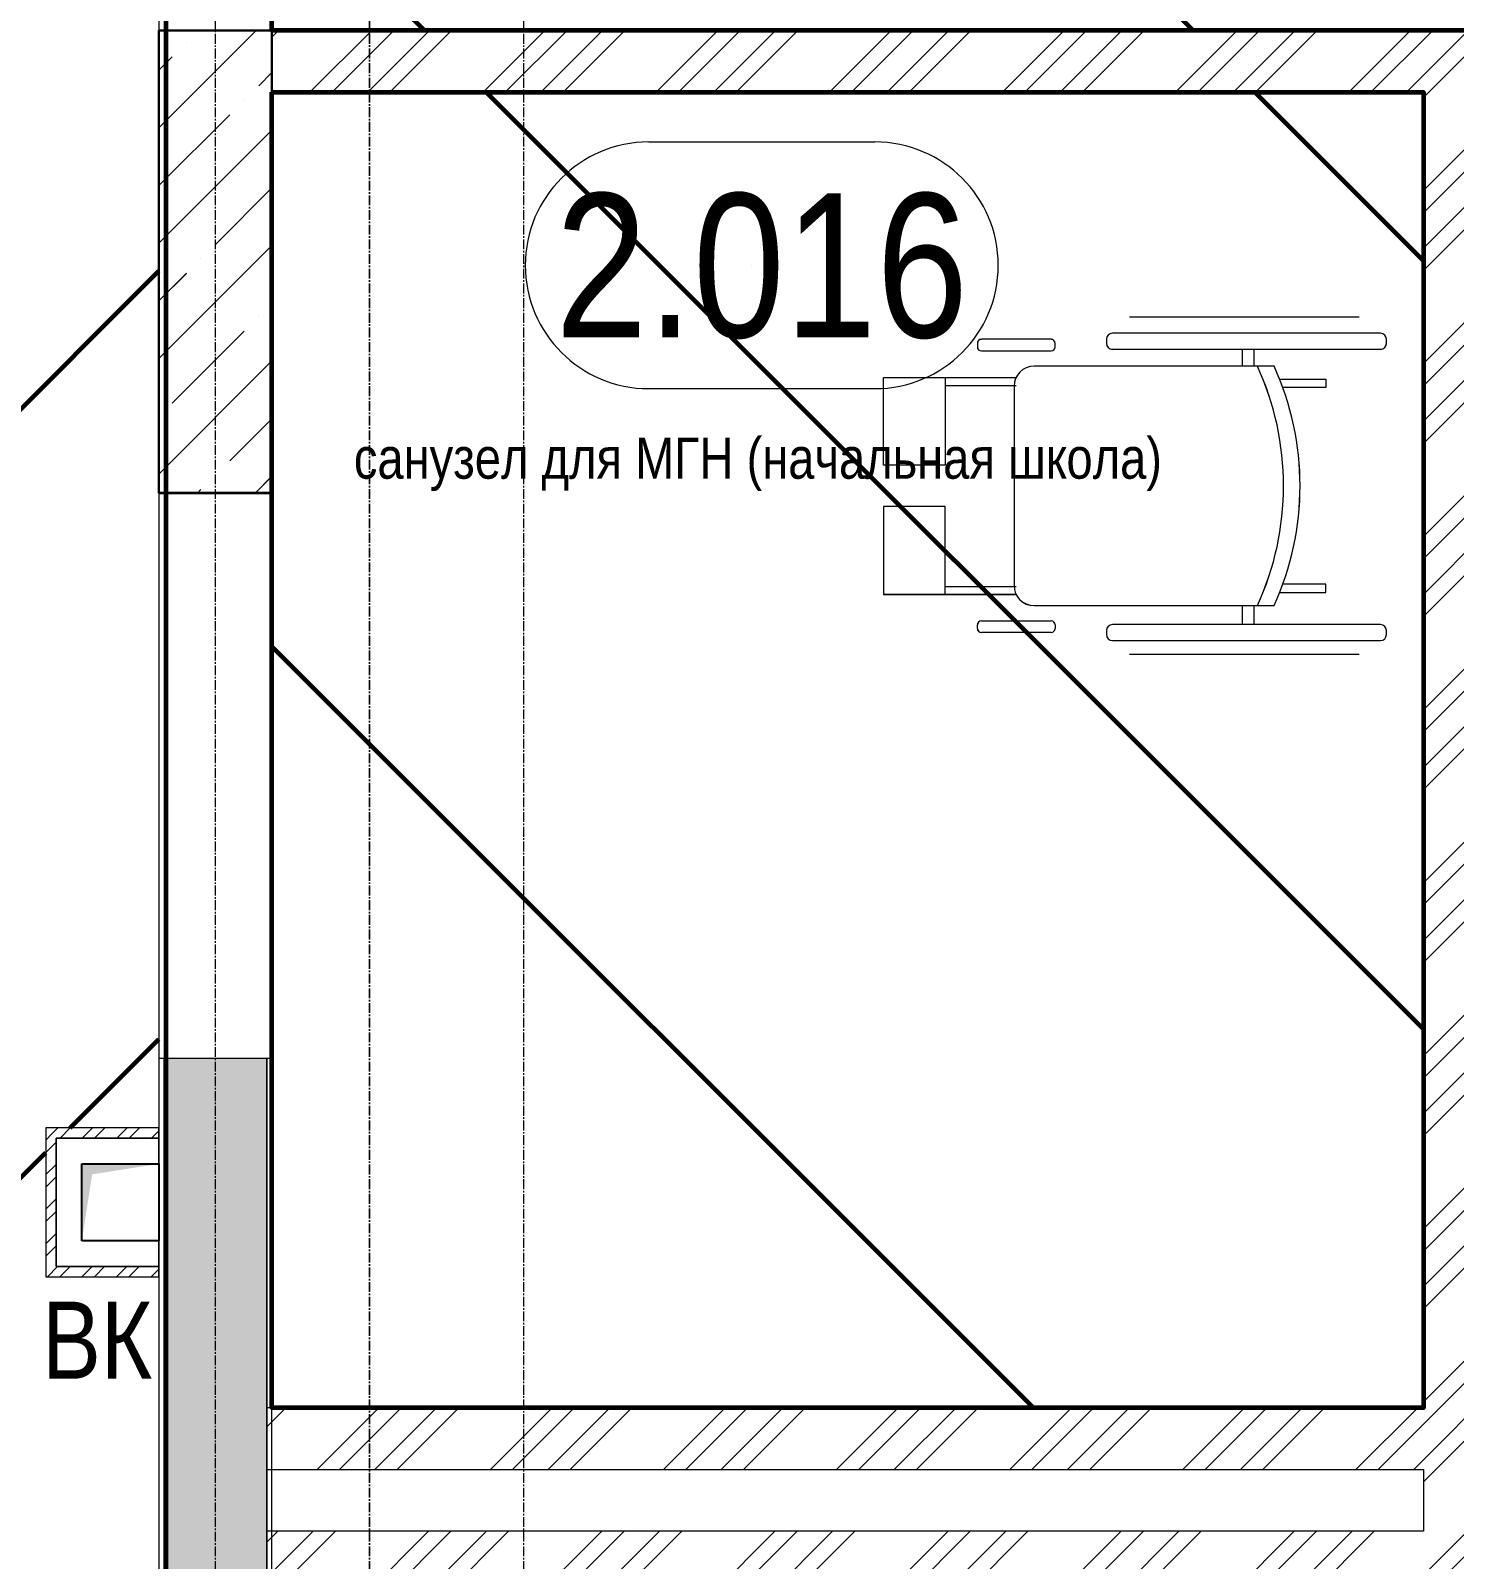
# Model space of a CAD drawing. Header units: millimetres. Extents: x 470010 to 1231400, y -134005 to 421770.
# Drawn here: x 684814 to 687584, y -38136 to -35161 of the extents above; entities that cross this region are included whole.
import ezdxf
from ezdxf.enums import TextEntityAlignment as Align

# ---------------------------------------------------------------- set-up
doc = ezdxf.new("R2010")
doc.units = ezdxf.units.MM
doc.linetypes.add('CENTER2', pattern=[28.575, 19.05, -3.175, 3.175, -3.175])
doc.linetypes.add('HIDDEN2', pattern=[4.7625, 3.175, -1.5875])
doc.layers.get('Defpoints').update_dxf_attribs({"color": 140})
for name, color, linetype, lineweight in [('0) шп потолок', 3, 'Continuous', 60), ('АР_Area', 5, 'Continuous', 5), ('АР_Колонны', 70, 'Continuous', 30), ('АР_Стены ГКЛ', 1, 'Continuous', 15), ('АР_Стены ЖБ', 7, 'Continuous', 35), ('АР_Стены кирпич', 32, 'Continuous', 20), ('АР_Стены ПЕНОблок', 52, 'Continuous', 20), ('АР_Тонкая', 254, 'Continuous', 5), ('АР_Штриховка', 8, 'Continuous', 0), ('ВК_Шахты', 5, 'Continuous', 9), ('Сантехника', 4, 'Continuous', 18)]:
    doc.layers.add(name, color=color, linetype=linetype, lineweight=lineweight)
doc.layers.add('РД_Оси_100', color=7, linetype='Continuous', lineweight=0, true_color=0x525252)
doc.layers.add('РД_Проем', color=230, linetype='Continuous', lineweight=0, plot=False)
doc.layers.add('РД_проем_инж перемыч_подсчет', color=50, linetype='Continuous', plot=False)
doc.styles.add('style1', font='ARIALN.TTF')
pattern_1 = [(45, (602274.53, -216024.5), (-168.3798, 168.3798), []), (45, (602386.78, -216024.5), (-168.3798, 168.3798), [])]
pattern_2 = [(45, (-63444.08, -115658.25), (-168.3798, 168.3798), []), (45, (-63331.83, -115658.25), (-168.3798, 168.3798), [])]

# ---------------------------------------------------------------- blocks, each defined once
blk = doc.blocks.new('СОШ_2200_АР_ОСИ_М100_28.05.24')
at = {"layer": 'РД_Оси_100', "color": 251, "linetype": 'CENTER2', "true_color": 0x636466}
for points in [[(12000.12, -6155), (12300, -5755), (12300, 139538.679), (12000, 139938.679)], [(12600, -6155), (12600, 139938.679)], [(13200, -6155), (12900, -5755), (12900, 139538.679), (13220.167, 139939.357)]]:
    blk.add_lwpolyline(points, dxfattribs=at)
blk = doc.blocks.new('MOK-МаркаПом_овал_ареал')
for p, q in [((-2.75, 3), (2.75, 3)), ((-2.75, -3), (2.75, -3))]:
    blk.add_line(p, q)
for centre, radius, start, end in [((-2.75, 0), 3, 90, 270), ((2.75, 0), 3, 270, 90), ((-3.75, 0), 3.5, 0, 0.001)]:
    blk.add_arc(centre, radius, start, end)
at = {"color": 0, "style": 'style1'}
blk.add_attdef('АР-ПОМЕЩЕНИЕ:НОМЕР', text='', height=3.5, dxfattribs=at).set_placement((0, 0), align=Align.MIDDLE)
at = {"layer": 'Defpoints', "color": 2, "style": 'style1'}
blk.add_attdef('АР-ПОМЕЩЕНИЕ:НАИМЕНОВАНИЕ', text='', height=1, dxfattribs=at).set_placement((-0.094, -4.814), align=Align.MIDDLE)
blk = doc.blocks.new('A$C9108343f')
at = {"layer": 'АР_Стены ГКЛ', "linetype": 'Continuous', "lineweight": 0, "true_color": 0x000000}
h = blk.add_hatch(dxfattribs=at)
h.set_pattern_fill('ANSI31', color=18, scale=15, style=0)
h.set_pattern_definition([(45, (-63444.083, -115658.25), (-33.67596, 33.67596), [])])
h.paths.add_polyline_path([(19125, 62779.8), (19145, 62799.8), (19145, 63049.8), (19125, 63069.8)], flags=0)
h = blk.add_hatch(dxfattribs=at)
h.set_pattern_fill('ANSI31', color=18, scale=15, style=0)
h.set_pattern_definition([(45, (-63444.083, -115658.25), (-33.67596, 33.67596), [])])
h.paths.add_polyline_path([(19125, 63069.8), (19145, 63049.8), (19345, 63049.8), (19345, 63069.8)], flags=0)
h = blk.add_hatch(dxfattribs=at)
h.set_pattern_fill('ANSI31', color=18, scale=15, angle=360, style=0)
h.set_pattern_definition([(45, (-63444.083, -115658.25), (-33.67596, 33.67596), [])])
h.paths.add_polyline_path([(19345, 62779.8), (19345, 62799.8), (19145, 62799.8), (19125, 62779.8)], flags=0)
at = {"layer": 'АР_Штриховка', "linetype": 'Continuous', "lineweight": 0, "true_color": 0x000000}
h = blk.add_hatch(dxfattribs=at)
h.set_pattern_fill('AR-CONC', color=18, angle=-315, style=0)
h.set_pattern_definition([(95, (-63444.08, -115658.25), (140.09465, 117.55338), [19.05, -209.55]), (40, (-63444.08, -115658.25), (-160.01845, 110.17673), [15.24, -167.64058]), (145.45144, (-63432.4, -115648.45), (-19.9238, 227.7301), [16.19001, -178.09024]), (91.1842, (-63480, -115622.33), (221.41024, 161.95341), [28.575, -314.325]), (141.63556, (-63461.55, -115608.83), (-7.08662, 342.82676), [24.28502, -267.1356]), (36.18415, (-63480, -115622.33), (-7.0866, 342.82676), [22.85997, -251.45973]), (66, (-63453.06, -115613.35), (179.51998, 34.89515), [19.05, -209.55]), (11, (-63453.06, -115613.35), (-86.53993, 173.9412), [15.24, -167.64]), (116.45144, (-63438.1, -115610.44), (92.98005, 208.83634), [16.19001, -178.08994]), (82.5, (-63444.08, -115658.25), (-57.60547, 61.973414), [0, -165.608, 0, -170.18, 0, -168.275]), (52.5, (-63444.08, -115658.25), (-23.589727, 118.087), [0, -97.028, 0, -161.798, 0, -64.135]), (12.5, (-63484.135, -115698.3), (99.927863, 91.826196), [0, -63.5, 0, -198.12, 0, -262.89]), (2.5, (-63502.1, -115716.26), (86.763904, 122.72239), [0, -82.55, 0, -131.572, 0, -186.69])])
h.paths.add_polyline_path([(19555, 67845), (19355, 67845), (19355, 67475), (19555, 67475)], flags=0)
h.paths.add_polyline_path([(19555, 66525), (19355, 66525), (19355, 66305), (19555, 66305)], flags=0)
h.paths.add_polyline_path([(19555, 65205), (19355, 65205), (19355, 65205), (19555, 65205)], flags=0)
h = blk.add_hatch(dxfattribs=at)
h.set_pattern_fill('ANSI32', color=18, scale=25, angle=-360, style=0)
h.set_pattern_definition([(45, (-63444.08, -115658.25), (-168.3798, 168.3798), []), (45, (-63331.83, -115658.25), (-168.3798, 168.3798), [])])
h.paths.add_polyline_path([(19565, 65205), (19565, 65085), (21805, 65085), (21845, 65115), (21805, 65205)], flags=0)
h.paths.add_polyline_path([(21805, 65205), (21845, 65115), (21925, 65085), (22425, 65085), (22425, 65205)], flags=0)
h = blk.add_hatch(dxfattribs=at)
h.set_pattern_fill('ANSI32', color=18, scale=25, angle=-360, style=0)
h.set_pattern_definition(pattern_2)
h.paths.add_polyline_path([(21925, 65085), (21845, 65115), (21805, 65085), (21805, 63650.2), (21895, 63690.2), (21925, 63770.2)], flags=0)
h.paths.add_polyline_path([(21925, 63650.2), (21895, 63690.2), (21805, 63650.2), (21805, 62525), (21835, 62485), (21925, 62525)], flags=0)
h.paths.add_polyline_path([(21925, 62525), (21835, 62485), (21805, 62405), (21805, 62285), (21845, 62255), (21925, 62285)], flags=0)
h = blk.add_hatch(dxfattribs=at)
h.set_pattern_fill('AR-CONC', color=18, angle=-315, style=0)
h.set_pattern_definition([(95, (-63444.08, -115658.25), (140.09465, 117.55338), [19.05, -209.55]), (40, (-63444.08, -115658.25), (-160.01845, 110.17673), [15.24, -167.64058]), (145.45144, (-63432.4, -115648.45), (-19.9238, 227.7301), [16.19001, -178.09024]), (91.1842, (-63480, -115622.33), (221.41024, 161.95341), [28.575, -314.325]), (141.63556, (-63461.55, -115608.83), (-7.0866, 342.82676), [24.28502, -267.1356]), (36.18415, (-63480, -115622.33), (-7.0866, 342.82676), [22.85997, -251.45973]), (66, (-63453.06, -115613.35), (179.51998, 34.89515), [19.05, -209.55]), (11, (-63453.06, -115613.35), (-86.53993, 173.9412), [15.24, -167.64]), (116.45144, (-63438.1, -115610.44), (92.98005, 208.83634), [16.19001, -178.08994]), (82.5, (-63444.08, -115658.25), (-57.60547, 61.973414), [0, -165.608, 0, -170.18, 0, -168.275]), (52.5, (-63444.08, -115658.25), (-23.589727, 118.087), [0, -97.028, 0, -161.798, 0, -64.135]), (12.5, (-63484.135, -115698.3), (99.927863, 91.826196), [0, -63.5, 0, -198.12, 0, -262.89]), (2.5, (-63502.1, -115716.26), (86.763904, 122.72239), [0, -82.55, 0, -131.572, 0, -186.69])])
h.paths.add_polyline_path([(19555, 64306), (19355, 64306), (19355, 64305), (19555, 64305)], flags=0)
h.paths.add_polyline_path([(19555, 63205), (19355, 63205), (19355, 62005), (19555, 62005)], flags=0)
h.paths.add_polyline_path([(19555, 60905), (19355, 60905), (19355, 60505), (19555, 60505)], flags=0)
h.paths.add_polyline_path([(19555, 59405), (19355, 59405), (19355, 59404), (19555, 59404)], flags=0)
h = blk.add_hatch(dxfattribs=at)
h.set_pattern_fill('ANSI32', color=18, scale=25, angle=360, style=0)
h.set_pattern_definition(pattern_2)
h.paths.add_polyline_path([(21805, 62405), (21835, 62485), (21805, 62525), (19555, 62525), (19555, 62405)], flags=0)
h = blk.add_hatch(dxfattribs=at)
h.set_pattern_fill('ANSI32', color=18, scale=25, angle=360, style=0)
h.set_pattern_definition(pattern_2)
h.paths.add_polyline_path([(27155, 62165), (27155, 62285), (25394.9, 62285), (25354.9, 62255), (25394.9, 62165)], flags=0)
h.paths.add_polyline_path([(25394.9, 62165), (25354.9, 62255), (25274.9, 62285), (24325, 62285), (24285, 62255), (24325, 62165)], flags=0)
h.paths.add_polyline_path([(24325, 62165), (24285, 62255), (24205, 62285), (23375, 62285), (23335, 62195), (23375, 62165)], flags=0)
h.paths.add_polyline_path([(23255, 62165), (23335, 62195), (23375, 62285), (22645, 62285), (22565, 62255), (22525, 62165)], flags=0)
h.paths.add_polyline_path([(22525, 62165), (22565, 62255), (22525, 62285), (21925, 62285), (21845, 62255), (21805, 62165)], flags=0)
h.paths.add_polyline_path([(21805, 62165), (21845, 62255), (21805, 62285), (19555, 62285), (19555, 62165)], flags=0)
at = {"color": 18, "linetype": 'Continuous', "true_color": 0x000000}
for p, q in [((19195, 62849.8), (19195, 62999.8)), ((19195, 62999.8), (19345, 62999.8)), ((19195, 62849.8), (19195, 62999.8)), ((19195, 62999.8), (19345, 62999.8)), ((19345, 62999.8), (19345, 62849.8)), ((19345, 62999.8), (19345, 62849.8)), ((19345, 62849.8), (19195, 62849.8)), ((19345, 62849.8), (19195, 62849.8))]:
    blk.add_line(p, q, dxfattribs=at)
blk.add_solid([(19195, 62849.8), (19195, 62999.8), (19215.2, 62979.3), (19345, 62999.8)], dxfattribs=at)
blk.add_solid([(19195, 62849.8), (19195, 62999.8), (19215.2, 62979.3), (19345, 62999.8)], dxfattribs=at)
at = {"layer": '0) шп потолок'}
blk.add_lwpolyline([(19359, 70530), (15065, 70530), (15065, 45645), (19359, 45645), (19359, 68065)], dxfattribs=at)
for points in [[(19565, 66305), (24525, 66305), (24525, 67485), (27135, 67529.7), (27135, 62875), (24525, 62875), (24525, 65145), (24205, 65205), (24205, 62875), (22645, 62875), (22645, 65205), (19565, 65205)], [(19565, 65085), (21805, 65085), (21805, 62525), (19565, 62525)]]:
    blk.add_lwpolyline(points, close=True, dxfattribs=at)
at = {"layer": 'АР_Колонны', "color": 18, "linetype": 'HIDDEN2', "lineweight": 25, "true_color": 0x000000}
for p, q in [((19345, 65205), (19565, 65205)), ((19345, 64305), (19345, 65205)), ((19565, 65205), (19565, 64305)), ((19565, 64305), (19345, 64305))]:
    blk.add_line(p, q, dxfattribs=at)
at = {"layer": 'АР_Колонны', "color": 18, "linetype": 'Continuous', "lineweight": 15, "true_color": 0x000000}
for p, q in [((19565, 65205), (19345, 65205)), ((19345, 65205), (19345, 64305)), ((19565, 65205), (19345, 65205)), ((19345, 65205), (19345, 64305)), ((19565, 64305), (19565, 65205)), ((19565, 64305), (19565, 65205)), ((19345, 64305), (19565, 64305)), ((19345, 64305), (19565, 64305))]:
    blk.add_line(p, q, dxfattribs=at)
at = {"layer": 'АР_Стены ГКЛ', "color": 18, "linetype": 'Continuous', "lineweight": 5, "true_color": 0x000000}
for p, q in [((19125, 63069.8), (19125, 62779.8)), ((19345, 63069.8), (19125, 63069.8)), ((19145, 63049.8), (19145, 62799.8)), ((19145, 62799.8), (19145, 63049.8)), ((19345, 63049.8), (19145, 63049.8)), ((19145, 63049.8), (19345, 63049.8)), ((19345, 63049.8), (19345, 63069.8)), ((19345, 62999.8), (19345, 63049.8)), ((19195, 62849.8), (19195, 62999.8)), ((19195, 62999.8), (19345, 62999.8)), ((19345, 62849.8), (19195, 62849.8)), ((19345, 62799.8), (19345, 62849.8)), ((19125, 62779.8), (19345, 62779.8)), ((19145, 62799.8), (19345, 62799.8)), ((19345, 62799.8), (19145, 62799.8)), ((19345, 62779.8), (19345, 62799.8))]:
    blk.add_line(p, q, dxfattribs=at)
at = {"layer": 'АР_Стены ЖБ', "color": 18, "linetype": 'Continuous', "lineweight": 30, "true_color": 0x000000}
for p, q in [((19565, 65205), (19345, 65205)), ((19345, 65205), (19345, 64305)), ((19565, 64305), (19565, 65205)), ((19345, 64305), (19565, 64305))]:
    blk.add_line(p, q, dxfattribs=at)
at = {"layer": 'АР_Стены кирпич', "color": 18, "linetype": 'Continuous', "lineweight": 20, "true_color": 0x000000}
for p, q in [((19565, 65205), (19565, 65085)), ((21805, 65205), (19565, 65205)), ((22425, 65205), (21805, 65205)), ((19565, 65085), (21805, 65085)), ((21805, 65085), (21805, 63650.2)), ((21805, 63650.2), (21805, 62525)), ((21805, 62525), (19555, 62525)), ((19555, 62525), (19555, 62405)), ((19555, 62405), (21805, 62405)), ((21805, 62405), (21805, 62285)), ((21805, 62285), (19555, 62285)), ((19555, 62285), (19555, 62165))]:
    blk.add_line(p, q, dxfattribs=at)
at = {"layer": 'АР_Стены ПЕНОблок', "color": 18, "linetype": 'Continuous', "lineweight": 20, "true_color": 0x000000}
for p, q in [((19555, 65205), (19355, 65205)), ((19355, 65205), (19355, 65205)), ((19355, 65205), (19555, 65205)), ((19555, 65205), (19555, 65205)), ((19555, 64306), (19355, 64306)), ((19355, 64306), (19355, 64305)), ((19355, 64305), (19555, 64305)), ((19555, 64305), (19555, 64306)), ((19555, 63205), (19355, 63205)), ((19355, 63205), (19355, 62005)), ((19555, 62005), (19555, 63205))]:
    blk.add_line(p, q, dxfattribs=at)
at = {"layer": 'АР_Тонкая', "color": 18, "linetype": 'Continuous', "lineweight": 0, "true_color": 0x000000}
for p, q in [((19355, 65205), (19345, 65205)), ((19345, 65205), (19345, 65205)), ((19345, 65205), (19355, 65205)), ((19355, 65205), (19355, 65205)), ((19565, 65205), (19555, 65205)), ((19555, 65205), (19555, 65205)), ((19555, 65205), (19565, 65205)), ((19565, 65205), (19565, 65205)), ((19355, 64306), (19345, 64306)), ((19345, 64306), (19345, 64305)), ((19345, 64305), (19355, 64305)), ((19355, 64305), (19355, 64306)), ((19565, 64306), (19555, 64306)), ((19555, 64306), (19555, 64305)), ((19555, 64305), (19565, 64305)), ((19565, 64305), (19565, 64306)), ((19355, 63205), (19345, 63205)), ((19345, 63205), (19345, 62005)), ((19355, 62005), (19355, 63205)), ((19565, 63205), (19555, 63205)), ((19555, 63205), (19555, 62005)), ((19565, 62005), (19565, 63205))]:
    blk.add_line(p, q, dxfattribs=at)
at = {"layer": 'АР_Штриховка', "color": 18, "linetype": 'Continuous', "lineweight": 5, "true_color": 0x000000}
for p, q in [((19345, 65015.6), (19534.4, 65205)), ((19345, 65127.8), (19370.7, 65153.6)), ((19398.8, 65181.7), (19398.8, 65181.7)), ((19539.1, 65097.5), (19565, 65123.3)), ((19511, 65069.4), (19511, 65069.4)), ((19345, 64903.3), (19483, 65041.3)), ((19345, 64791.1), (19565, 65011.1)), ((19454.9, 64788.8), (19565, 64898.8)), ((19345, 64566.6), (19565, 64786.6)), ((19426.8, 64760.7), (19426.8, 64760.7)), ((19345, 64678.8), (19398.8, 64732.6)), ((19539.1, 64648.5), (19539.1, 64648.5)), ((19370.7, 64480.1), (19511, 64620.4)), ((19345, 64342.1), (19565, 64562.1)), ((19483, 64367.8), (19565, 64449.8)), ((19454.9, 64339.8), (19454.9, 64339.8)), ((19532.4, 64305), (19565, 64337.6)), ((19420.1, 64305), (19426.8, 64311.7))]:
    blk.add_line(p, q, dxfattribs=at)
at = {"layer": 'РД_Проем', "color": 18, "linetype": 'Continuous', "lineweight": 15, "true_color": 0x000000}
for p, q in [((19345, 66305), (19345, 65205)), ((19345, 64305), (19345, 63205)), ((19565, 64305), (19565, 63205))]:
    blk.add_line(p, q, dxfattribs=at)
at = {"layer": 'РД_проем_инж перемыч_подсчет', "color": 18, "linetype": 'Continuous', "lineweight": 15, "true_color": 0x000000}
for p, q in [((19345, 67655), (19345, 65205)), ((19565, 67655), (19565, 65205)), ((19345, 64305), (19345, 63005)), ((19565, 64305), (19565, 63005))]:
    blk.add_line(p, q, dxfattribs=at)
at = {"layer": 'Сантехника', "color": 18, "lineweight": 0, "true_color": 0x000000}
for p, q in [((21679.9, 64647.4), (21232.8, 64647.4)), ((20937.1, 64596.4), (20937.1, 64589.5)), ((21080.6, 64604.2), (20944.8, 64604.2)), ((21088.3, 64589.5), (21088.3, 64596.4)), ((21188.2, 64604.2), (21188.2, 64596.4)), ((21721.1, 64615.9), (21199.9, 64615.9)), ((21732.8, 64596.4), (21732.8, 64604.2)), ((20944.8, 64581.7), (21080.6, 64581.7)), ((21199.9, 64584.8), (21721.1, 64584.8)), ((21452.3, 64584.8), (21452.3, 64551.9)), ((21474.6, 64584.8), (21474.6, 64551.9)), ((20754.4, 64359.2), (20754.4, 64530)), ((20754.4, 64530), (20874.3, 64530)), ((20874.3, 64530), (21012.4, 64530)), ((20874.3, 64530), (20874.3, 64359.2)), ((21514.1, 64551.9), (21047.3, 64551.9)), ((20874.3, 64514.5), (21012.4, 64514.5)), ((21008.4, 64513), (21008.4, 64125)), ((21524.9, 64526.5), (21615.1, 64526.5)), ((21615.1, 64510.4), (21531, 64510.4)), ((21615.1, 64526.5), (21615.1, 64510.4)), ((20874.3, 64359.2), (20754.4, 64359.2)), ((20754.4, 64278.8), (20754.4, 64108)), ((20874.3, 64278.8), (20754.4, 64278.8)), ((20874.3, 64108), (20874.3, 64278.8)), ((20874.3, 64123.5), (21012.4, 64123.5)), ((21524.9, 64111.5), (21615.1, 64111.5)), ((21615.1, 64127.6), (21531, 64127.6)), ((21615.1, 64111.5), (21615.1, 64127.6)), ((20754.4, 64108), (20874.3, 64108)), ((20874.3, 64108), (21012.4, 64108)), ((21047.3, 64086.1), (21514.1, 64086.1)), ((21452.3, 64086.1), (21452.3, 64049.1)), ((21474.6, 64086.1), (21474.6, 64049.1)), ((20944.8, 64056.3), (21080.6, 64056.3)), ((20937.1, 64041.6), (20937.1, 64048.5)), ((21080.6, 64033.8), (20944.8, 64033.8)), ((21088.3, 64048.5), (21088.3, 64041.6)), ((21188.2, 64037.4), (21188.2, 64029.6)), ((21721.1, 64049.1), (21199.9, 64049.1)), ((21732.8, 64029.6), (21732.8, 64037.4)), ((21199.9, 64017.9), (21721.1, 64017.9)), ((21679.9, 63990.6), (21232.8, 63990.6))]:
    blk.add_line(p, q, dxfattribs=at)
for centre, radius, start, end in [((20944.8, 64596.4), 7.78, 90, 180), ((20944.8, 64589.5), 7.78, 180, 270), ((21080.6, 64596.4), 7.78, 360, 90), ((21080.6, 64589.5), 7.78, 270, 360), ((21199.9, 64604.2), 11.7, 90, 180), ((21199.9, 64596.4), 11.7, 180, 270), ((21721.1, 64604.2), 11.7, 0, 90), ((21721.1, 64596.4), 11.7, 270, 0), ((21047.3, 64513), 38.9, 90, 180), ((20972.2, 64319), 560.4, 335.4425, 24.5575), ((21004.4, 64319), 560.4, 335.4425, 24.5575), ((21047.3, 64125), 38.9, 180, 270), ((20944.8, 64048.5), 7.78, 90, 180), ((21080.6, 64048.5), 7.78, 0, 90), ((20944.8, 64041.6), 7.78, 180, 270), ((21080.6, 64041.6), 7.78, 270, 0), ((21199.9, 64037.4), 11.7, 90, 180), ((21199.9, 64029.6), 11.7, 180, 270), ((21721.1, 64037.4), 11.7, 0, 90), ((21721.1, 64029.6), 11.7, 270, 0)]:
    blk.add_arc(centre, radius, start, end, dxfattribs=at)
at = {"layer": 'АР_Area', "color": 18, "linetype": 'Continuous', "lineweight": 15, "true_color": 0x000000, "xscale": 80, "yscale": 80, "zscale": 80}
blk.add_blockref('MOK-МаркаПом_овал_ареал', (20517.7, 64748.2), dxfattribs=at).add_auto_attribs({'АР-ПОМЕЩЕНИЕ:НОМЕР': '2.016', 'АР-ПОМЕЩЕНИЕ:НАИМЕНОВАНИЕ': 'санузел для МГН (начальная школа)'})
at = {"layer": 'РД_Оси_100'}
blk.add_blockref('СОШ_2200_АР_ОСИ_М100_28.05.24', (7155, 6755), dxfattribs=at)
at = {"layer": 'Defpoints', "color": 18, "true_color": 0x000000, "style": 'style1'}
for p in [(143949.3, 316089.1), (143975, 281639.5), (143890.4, 273244.7), (143840, 264276.8), (143967.8, 254892.4), (12252, 104178.1), (12382.6, 96023.1)]:
    blk.add_attdef('АР-ПОМЕЩЕНИЕ:НАИМЕНОВАНИЕ', text='', height=100, dxfattribs=at).set_placement(p, align=Align.MIDDLE)
at = {"layer": 'Defpoints', "color": 18, "true_color": 0x000000, "style": 'style1', "flags": 8}
for p in [(143951.3, 279099.1), (143848.3, 269251.1), (143875.3, 260094.2), (144049.7, 250824.7), (163419.3, 238153.4), (155897.5, 237966), (183037.2, 237966), (143342.9, 237876.2)]:
    blk.add_attdef('АР-ПОМЕЩЕНИЕ:НАИМЕНОВАНИЕ', text='', height=100, dxfattribs=at).set_placement(p, align=Align.MIDDLE)
at = {"layer": 'ВК_Шахты', "color": 18, "true_color": 0x000000, "style": 'style1'}
blk.add_text('ВК', height=150, dxfattribs=at).set_placement((19117.6, 62581.6))

msp = doc.modelspace()

# ---------------------------------------------------------------- hatches: boundary and pattern name
at = {"layer": '0) шп потолок'}
h = msp.add_hatch(dxfattribs=at)
h.set_pattern_fill('ANSI31', color=3, scale=333)
h.paths.add_polyline_path([(685063.57, -43411.242), (685063.57, -42811.242), (685063.57, -42611.242), (685063.57, -42011.242), (685063.57, -41861.242), (685063.57, -40961.242), (685063.57, -39861.242), (685063.57, -39651.242), (685063.57, -38161.242), (685063.57, -37586.487), (684843.57, -37586.487), (684843.57, -37296.487), (685063.57, -37296.487), (685063.57, -36061.242), (685063.57, -35161.242), (685063.57, -34061.242), (685063.57, -32711.242), (685063.57, -32521.242), (685073.57, -32301.242), (692853.57, -32301.242), (692853.57, -32011.242), (692863.047, -28611.242), (692853.57, -28611.242), (692853.57, -27711.242), (692863.831, -26236.242), (689593.57, -26236.242), (689593.57, -25336.242), (687593.57, -25336.242), (687593.57, -25336.242), (686818.57, -25336.242), (686818.57, -29836.242), (685077.58, -29836.242), (682453.57, -29836.242), (682453.57, -30256.242), (680783.57, -30256.242), (680783.57, -54091.242), (681303.57, -54091.242), (681303.57, -54504.57), (681723.244, -54504.57), (681723.244, -54721.242), (683963.896, -54721.242), (683963.896, -54504.57), (684383.57, -54504.57), (684383.57, -54721.242), (684543.57, -54721.242), (684543.57, -54091.242), (684543.57, -52221.242), (685063.57, -52221.242), (685063.57, -51311.242), (685063.57, -50111.242), (685063.57, -49811.242), (685063.57, -46911.242), (685063.57, -46311.242), (685063.57, -45411.242)])
at = {"layer": '0) шп потолок', "true_color": 0xf26722}
h = msp.add_hatch(dxfattribs=at)
h.set_pattern_fill('ANSI31', color=30, scale=333, angle=90)
h.paths.add_polyline_path([(685283.57, -34061.242), (690243.57, -34061.242), (690243.57, -32881.242), (692853.57, -32836.56), (692853.57, -37491.242), (690243.57, -37491.242), (690243.57, -35221.242), (689923.57, -35161.242), (689923.57, -37491.242), (688363.57, -37491.242), (688363.57, -35161.243), (685283.57, -35161.242)])
h = msp.add_hatch(dxfattribs=at)
h.set_pattern_fill('ANSI31', color=30, scale=333, angle=90)
h.paths.add_polyline_path([(687523.57, -35281.242), (685283.57, -35281.242), (685283.57, -37841.242), (687523.57, -37841.242)])
at = {"layer": 'АР_Стены ГКЛ', "linetype": 'Continuous', "lineweight": 0, "true_color": 0x000000}
h = msp.add_hatch(dxfattribs=at)
h.set_pattern_fill('ANSI31', color=18, scale=15, style=0)
h.set_pattern_definition([(45, (602274.53, -216024.49), (-33.67596, 33.67596), [])])
h.paths.add_polyline_path([(684843.57, -37586.487), (684863.57, -37566.487), (684863.57, -37316.487), (684843.57, -37296.487)], flags=0)
h = msp.add_hatch(dxfattribs=at)
h.set_pattern_fill('ANSI31', color=18, scale=15, style=0)
h.set_pattern_definition([(45, (602274.53, -216024.49), (-33.67596, 33.67596), [])])
h.paths.add_polyline_path([(684843.57, -37296.487), (684863.57, -37316.487), (685063.57, -37316.487), (685063.57, -37296.487)], flags=0)
h = msp.add_hatch(dxfattribs=at)
h.set_pattern_fill('ANSI31', color=18, scale=15, angle=360, style=0)
h.set_pattern_definition([(45, (602274.53, -216024.49), (-33.67596, 33.67596), [])])
h.paths.add_polyline_path([(685063.57, -37586.487), (685063.57, -37566.487), (684863.57, -37566.487), (684843.57, -37586.487)], flags=0)
at = {"layer": 'АР_Штриховка', "linetype": 'Continuous', "lineweight": 0, "true_color": 0x000000}
h = msp.add_hatch(dxfattribs=at)
h.set_pattern_fill('AR-CONC', color=18, angle=-315, style=0)
h.set_pattern_definition([(95, (602274.53, -216024.49), (140.09465, 117.55338), [19.05, -209.55]), (40, (602274.53, -216024.5), (-160.01845, 110.17673), [15.24, -167.64058]), (145.45144, (602286.2, -216014.7), (-19.9238, 227.7301), [16.19001, -178.09024]), (91.1842, (602238.6, -215988.57), (221.41024, 161.95341), [28.575, -314.325]), (141.63556, (602257.06, -215975.07), (-7.08662, 342.82676), [24.28502, -267.1356]), (36.18415, (602238.6, -215988.57), (-7.0866, 342.82676), [22.85997, -251.45973]), (66, (602265.55, -215979.59), (179.51998, 34.89515), [19.05, -209.55]), (11, (602265.55, -215979.59), (-86.53993, 173.9412), [15.24, -167.64]), (116.45144, (602280.51, -215976.68), (92.98005, 208.83634), [16.19001, -178.08994]), (82.5, (602274.53, -216024.49), (-57.60547, 61.973414), [0, -165.608, 0, -170.18, 0, -168.275]), (52.5, (602274.53, -216024.49), (-23.589727, 118.087), [0, -97.028, 0, -161.798, 0, -64.135]), (12.5, (602234.48, -216064.544), (99.927863, 91.826196), [0, -63.5, 0, -198.12, 0, -262.89]), (2.5, (602216.52, -216082.5), (86.763904, 122.72239), [0, -82.55, 0, -131.572, 0, -186.69])])
h.paths.add_polyline_path([(685273.57, -32521.242), (685073.57, -32521.242), (685073.57, -32891.242), (685273.57, -32891.242)], flags=0)
h.paths.add_polyline_path([(685273.57, -33841.242), (685073.57, -33841.242), (685073.57, -34061.242), (685273.57, -34061.242)], flags=0)
h.paths.add_polyline_path([(685273.57, -35161.242), (685073.57, -35161.242), (685073.57, -35161.242), (685273.57, -35161.242)], flags=0)
h = msp.add_hatch(dxfattribs=at)
h.set_pattern_fill('ANSI32', color=18, scale=25, angle=-360, style=0)
h.set_pattern_definition([(45, (602274.53, -216024.5), (-168.3798, 168.3798), []), (45, (602386.78, -216024.5), (-168.3798, 168.3798), [])])
h.paths.add_polyline_path([(685283.57, -35161.242), (685283.57, -35281.242), (687523.57, -35281.242), (687563.57, -35251.242), (687523.57, -35161.242)], flags=0)
h.paths.add_polyline_path([(687523.57, -35161.242), (687563.57, -35251.242), (687643.57, -35281.242), (688143.571, -35281.242), (688143.571, -35161.242)], flags=0)
h = msp.add_hatch(dxfattribs=at)
h.set_pattern_fill('ANSI32', color=18, scale=25, angle=-360, style=0)
h.set_pattern_definition(pattern_1)
h.paths.add_polyline_path([(687643.57, -35281.242), (687563.57, -35251.242), (687523.57, -35281.242), (687523.57, -36716.01), (687613.57, -36676.01), (687643.57, -36596.01)], flags=0)
h.paths.add_polyline_path([(687643.57, -36716.01), (687613.57, -36676.01), (687523.57, -36716.01), (687523.57, -37841.242), (687553.57, -37881.242), (687643.57, -37841.242)], flags=0)
h.paths.add_polyline_path([(687643.57, -37841.242), (687553.57, -37881.242), (687523.57, -37961.242), (687523.57, -38081.242), (687563.57, -38111.242), (687643.57, -38081.242)], flags=0)
h = msp.add_hatch(dxfattribs=at)
h.set_pattern_fill('AR-CONC', color=18, angle=-315, style=0)
h.set_pattern_definition([(95, (602274.53, -216024.49), (140.09465, 117.55338), [19.05, -209.55]), (40, (602274.53, -216024.5), (-160.01845, 110.17673), [15.24, -167.64058]), (145.45144, (602286.2, -216014.7), (-19.9238, 227.7301), [16.19001, -178.09024]), (91.1842, (602238.6, -215988.57), (221.41024, 161.95341), [28.575, -314.325]), (141.63556, (602257.06, -215975.07), (-7.0866, 342.82676), [24.28502, -267.1356]), (36.18415, (602238.6, -215988.57), (-7.0866, 342.82676), [22.85997, -251.45973]), (66, (602265.55, -215979.59), (179.51998, 34.89515), [19.05, -209.55]), (11, (602265.55, -215979.59), (-86.53993, 173.9412), [15.24, -167.64]), (116.45144, (602280.51, -215976.68), (92.98005, 208.83634), [16.19001, -178.08994]), (82.5, (602274.53, -216024.49), (-57.60547, 61.973414), [0, -165.608, 0, -170.18, 0, -168.275]), (52.5, (602274.53, -216024.49), (-23.589727, 118.087), [0, -97.028, 0, -161.798, 0, -64.135]), (12.5, (602234.48, -216064.544), (99.927863, 91.826196), [0, -63.5, 0, -198.12, 0, -262.89]), (2.5, (602216.52, -216082.5), (86.763904, 122.72239), [0, -82.55, 0, -131.572, 0, -186.69])])
h.paths.add_polyline_path([(685273.57, -36060.242), (685073.57, -36060.242), (685073.57, -36061.242), (685273.57, -36061.242)], flags=0)
h.paths.add_polyline_path([(685273.57, -37161.242), (685073.57, -37161.242), (685073.57, -38361.242), (685273.57, -38361.242)], flags=0)
h.paths.add_polyline_path([(685273.57, -39461.242), (685073.57, -39461.242), (685073.57, -39861.242), (685273.57, -39861.242)], flags=0)
h.paths.add_polyline_path([(685273.57, -40961.242), (685073.57, -40961.242), (685073.57, -40962.242), (685273.57, -40962.242)], flags=0)
h = msp.add_hatch(dxfattribs=at)
h.set_pattern_fill('ANSI32', color=18, scale=25, angle=360, style=0)
h.set_pattern_definition(pattern_1)
h.paths.add_polyline_path([(687523.57, -37961.242), (687553.57, -37881.242), (687523.57, -37841.242), (685273.57, -37841.242), (685273.57, -37961.242)], flags=0)
h = msp.add_hatch(dxfattribs=at)
h.set_pattern_fill('ANSI32', color=18, scale=25, angle=360, style=0)
h.set_pattern_definition(pattern_1)
h.paths.add_polyline_path([(692873.57, -38201.242), (692873.57, -38081.242), (691113.51, -38081.242), (691073.51, -38111.242), (691113.51, -38201.242)], flags=0)
h.paths.add_polyline_path([(691113.51, -38201.242), (691073.51, -38111.242), (690993.51, -38081.242), (690043.57, -38081.242), (690003.57, -38111.242), (690043.57, -38201.242)], flags=0)
h.paths.add_polyline_path([(690043.57, -38201.242), (690003.57, -38111.242), (689923.57, -38081.242), (689093.57, -38081.242), (689053.57, -38171.242), (689093.57, -38201.242)], flags=0)
h.paths.add_polyline_path([(688973.57, -38201.242), (689053.57, -38171.242), (689093.57, -38081.242), (688363.57, -38081.242), (688283.57, -38111.242), (688243.57, -38201.242)], flags=0)
h.paths.add_polyline_path([(688243.57, -38201.242), (688283.57, -38111.242), (688243.57, -38081.242), (687643.57, -38081.242), (687563.57, -38111.242), (687523.57, -38201.242)], flags=0)
h.paths.add_polyline_path([(687523.57, -38201.242), (687563.57, -38111.242), (687523.57, -38081.242), (685273.57, -38081.242), (685273.57, -38201.242)], flags=0)

# ---------------------------------------------------------------- linework, layer by layer
at = {"color": 18, "linetype": 'Continuous', "true_color": 0x000000}
for p, q in [((684913.57, -37516.487), (684913.57, -37366.487)), ((684913.57, -37366.487), (685063.57, -37366.487)), ((684913.57, -37516.487), (684913.57, -37366.487)), ((684913.57, -37366.487), (685063.57, -37366.487)), ((685063.57, -37366.487), (685063.57, -37516.487)), ((685063.57, -37366.487), (685063.57, -37516.487)), ((685063.57, -37516.487), (684913.57, -37516.487)), ((685063.57, -37516.487), (684913.57, -37516.487))]:
    msp.add_line(p, q, dxfattribs=at)
msp.add_solid([(684913.57, -37516.487), (684913.57, -37366.487), (684933.767, -37386.973), (685063.57, -37366.487)], dxfattribs=at)
msp.add_solid([(684913.57, -37516.487), (684913.57, -37366.487), (684933.767, -37386.973), (685063.57, -37366.487)], dxfattribs=at)
at = {"layer": '0) шп потолок'}
msp.add_lwpolyline([(685077.58, -29836.242), (680783.57, -29836.242), (680783.57, -54721.242), (685077.58, -54721.242), (685077.58, -32301.242)], dxfattribs=at)
for points in [[(685283.57, -34061.242), (690243.57, -34061.242), (690243.57, -32881.242), (692853.57, -32836.56), (692853.57, -37491.242), (690243.57, -37491.242), (690243.57, -35221.242), (689923.57, -35161.242), (689923.57, -37491.242), (688363.57, -37491.242), (688363.57, -35161.243), (685283.57, -35161.242)], [(685283.57, -35281.242), (687523.57, -35281.242), (687523.57, -37841.242), (685283.57, -37841.242)]]:
    msp.add_lwpolyline(points, close=True, dxfattribs=at)
at = {"layer": 'АР_Колонны', "color": 18, "linetype": 'HIDDEN2', "lineweight": 25, "true_color": 0x000000}
for p, q in [((685063.57, -35161.242), (685283.57, -35161.242)), ((685063.57, -36061.242), (685063.57, -35161.242)), ((685283.57, -35161.242), (685283.57, -36061.242)), ((685283.57, -36061.242), (685063.57, -36061.242))]:
    msp.add_line(p, q, dxfattribs=at)
at = {"layer": 'АР_Колонны', "color": 18, "linetype": 'Continuous', "lineweight": 15, "true_color": 0x000000}
for p, q in [((685283.57, -35161.242), (685063.57, -35161.242)), ((685063.57, -35161.242), (685063.57, -36061.242)), ((685283.57, -35161.242), (685063.57, -35161.242)), ((685063.57, -35161.242), (685063.57, -36061.242)), ((685283.57, -36061.242), (685283.57, -35161.242)), ((685283.57, -36061.242), (685283.57, -35161.242)), ((685063.57, -36061.242), (685283.57, -36061.242)), ((685063.57, -36061.242), (685283.57, -36061.242))]:
    msp.add_line(p, q, dxfattribs=at)
at = {"layer": 'АР_Стены ГКЛ', "color": 18, "linetype": 'Continuous', "lineweight": 5, "true_color": 0x000000}
for p, q in [((684843.57, -37296.487), (684843.57, -37586.487)), ((685063.57, -37296.487), (684843.57, -37296.487)), ((685063.57, -37316.487), (685063.57, -37296.487)), ((684863.57, -37316.487), (684863.57, -37566.487)), ((684863.57, -37566.487), (684863.57, -37316.487)), ((685063.57, -37316.487), (684863.57, -37316.487)), ((684863.57, -37316.487), (685063.57, -37316.487)), ((685063.57, -37366.487), (685063.57, -37316.487)), ((684913.57, -37516.487), (684913.57, -37366.487)), ((684913.57, -37366.487), (685063.57, -37366.487)), ((685063.57, -37516.487), (684913.57, -37516.487)), ((685063.57, -37566.487), (685063.57, -37516.487)), ((684863.57, -37566.487), (685063.57, -37566.487)), ((685063.57, -37566.487), (684863.57, -37566.487)), ((685063.57, -37586.487), (685063.57, -37566.487)), ((684843.57, -37586.487), (685063.57, -37586.487))]:
    msp.add_line(p, q, dxfattribs=at)
at = {"layer": 'АР_Стены ЖБ', "color": 18, "linetype": 'Continuous', "lineweight": 30, "true_color": 0x000000}
for p, q in [((685283.57, -35161.242), (685063.57, -35161.242)), ((685063.57, -35161.242), (685063.57, -36061.242)), ((685283.57, -36061.242), (685283.57, -35161.242)), ((685063.57, -36061.242), (685283.57, -36061.242))]:
    msp.add_line(p, q, dxfattribs=at)
at = {"layer": 'АР_Стены кирпич', "color": 18, "linetype": 'Continuous', "lineweight": 20, "true_color": 0x000000}
for p, q in [((685283.57, -35161.242), (685283.57, -35281.242)), ((687523.57, -35161.242), (685283.57, -35161.242)), ((688143.571, -35161.242), (687523.57, -35161.242)), ((685283.57, -35281.242), (687523.57, -35281.242)), ((687523.57, -35281.242), (687523.57, -36716.01)), ((687523.57, -36716.01), (687523.57, -37841.242)), ((687523.57, -37841.242), (685273.57, -37841.242)), ((685273.57, -37841.242), (685273.57, -37961.242)), ((685273.57, -37961.242), (687523.57, -37961.242)), ((687523.57, -37961.242), (687523.57, -38081.242)), ((687523.57, -38081.242), (685273.57, -38081.242)), ((685273.57, -38081.242), (685273.57, -38201.242))]:
    msp.add_line(p, q, dxfattribs=at)
at = {"layer": 'АР_Стены ПЕНОблок', "color": 18, "linetype": 'Continuous', "lineweight": 20, "true_color": 0x000000}
for p, q in [((685273.57, -35161.242), (685073.57, -35161.242)), ((685073.57, -35161.242), (685073.57, -35161.242)), ((685073.57, -35161.242), (685273.57, -35161.242)), ((685273.57, -35161.242), (685273.57, -35161.242)), ((685273.57, -36060.242), (685073.57, -36060.242)), ((685073.57, -36060.242), (685073.57, -36061.242)), ((685073.57, -36061.242), (685273.57, -36061.242)), ((685273.57, -36061.242), (685273.57, -36060.242)), ((685273.57, -37161.242), (685073.57, -37161.242)), ((685073.57, -37161.242), (685073.57, -38361.242)), ((685273.57, -38361.242), (685273.57, -37161.242))]:
    msp.add_line(p, q, dxfattribs=at)
at = {"layer": 'АР_Тонкая', "color": 18, "linetype": 'Continuous', "lineweight": 0, "true_color": 0x000000}
for p, q in [((685073.57, -35161.242), (685063.57, -35161.242)), ((685063.57, -35161.242), (685063.57, -35161.242)), ((685063.57, -35161.242), (685073.57, -35161.242)), ((685073.57, -35161.242), (685073.57, -35161.242)), ((685283.57, -35161.242), (685273.57, -35161.242)), ((685273.57, -35161.242), (685273.57, -35161.242)), ((685273.57, -35161.242), (685283.57, -35161.242)), ((685283.57, -35161.242), (685283.57, -35161.242)), ((685073.57, -36060.242), (685063.57, -36060.242)), ((685063.57, -36060.242), (685063.57, -36061.242)), ((685063.57, -36061.242), (685073.57, -36061.242)), ((685073.57, -36061.242), (685073.57, -36060.242)), ((685283.57, -36060.242), (685273.57, -36060.242)), ((685273.57, -36060.242), (685273.57, -36061.242)), ((685273.57, -36061.242), (685283.57, -36061.242)), ((685283.57, -36061.242), (685283.57, -36060.242)), ((685073.57, -37161.242), (685063.57, -37161.242)), ((685063.57, -37161.242), (685063.57, -38361.242)), ((685073.57, -38361.242), (685073.57, -37161.242)), ((685283.57, -37161.242), (685273.57, -37161.242)), ((685273.57, -37161.242), (685273.57, -38361.242)), ((685283.57, -38361.242), (685283.57, -37161.242))]:
    msp.add_line(p, q, dxfattribs=at)
at = {"layer": 'АР_Штриховка', "color": 18, "linetype": 'Continuous', "lineweight": 5, "true_color": 0x000000}
for p, q in [((685063.57, -35350.659), (685252.987, -35161.242)), ((685063.57, -35238.406), (685089.329, -35212.647)), ((685257.708, -35268.774), (685283.57, -35242.913)), ((685063.57, -35462.913), (685201.582, -35324.901)), ((685063.57, -35575.166), (685283.57, -35355.166)), ((685173.518, -35577.47), (685283.57, -35467.419)), ((685063.57, -35799.672), (685283.57, -35579.672)), ((685063.57, -35687.419), (685117.392, -35633.597)), ((685089.329, -35886.167), (685229.645, -35745.85)), ((685063.57, -36024.179), (685283.57, -35804.179)), ((685201.582, -35998.42), (685283.57, -35916.432)), ((685138.759, -36061.242), (685145.455, -36054.546)), ((685251.013, -36061.242), (685283.57, -36028.685))]:
    msp.add_line(p, q, dxfattribs=at)
at = {"layer": 'РД_Проем', "color": 18, "linetype": 'Continuous', "lineweight": 15, "true_color": 0x000000}
for p, q in [((685063.57, -34061.242), (685063.57, -35161.242)), ((685063.57, -36061.242), (685063.57, -37161.242)), ((685283.57, -36061.242), (685283.57, -37161.242))]:
    msp.add_line(p, q, dxfattribs=at)
at = {"layer": 'РД_проем_инж перемыч_подсчет', "color": 18, "linetype": 'Continuous', "lineweight": 15, "true_color": 0x000000}
for p, q in [((685063.57, -32711.242), (685063.57, -35161.242)), ((685283.57, -32711.242), (685283.57, -35161.242)), ((685063.57, -36061.242), (685063.57, -37361.242)), ((685283.57, -36061.242), (685283.57, -37361.242))]:
    msp.add_line(p, q, dxfattribs=at)
at = {"layer": 'Сантехника', "color": 18, "lineweight": 0, "true_color": 0x000000}
for p, q in [((687398.492, -35718.823), (686951.387, -35718.823)), ((687439.7, -35750.35), (686918.491, -35750.35)), ((686655.675, -35769.798), (686655.675, -35776.79)), ((686799.168, -35762.019), (686663.454, -35762.019)), ((686663.454, -35784.569), (686799.168, -35784.569)), ((686806.947, -35776.79), (686806.947, -35769.798)), ((686906.822, -35762.019), (686906.822, -35769.798)), ((686918.491, -35781.467), (687439.7, -35781.467)), ((687170.927, -35781.467), (687170.927, -35814.356)), ((687193.254, -35781.467), (687193.254, -35814.356)), ((687451.369, -35769.798), (687451.369, -35762.019)), ((687232.679, -35814.356), (686765.945, -35814.356)), ((686473.011, -36007.051), (686473.011, -35836.196)), ((686473.011, -35836.196), (686592.94, -35836.196)), ((686592.94, -35836.196), (686730.988, -35836.196)), ((686592.94, -35836.196), (686592.94, -36007.051)), ((687243.516, -35839.706), (687333.702, -35839.706)), ((687333.702, -35839.706), (687333.702, -35855.813)), ((686592.94, -35851.728), (686730.988, -35851.728)), ((686727.049, -35853.253), (686727.049, -36241.233)), ((687333.702, -35855.813), (687249.653, -35855.813)), ((686592.94, -36007.051), (686473.011, -36007.051)), ((686473.011, -36087.435), (686473.011, -36258.29)), ((686592.94, -36087.435), (686473.011, -36087.435)), ((686592.94, -36258.29), (686592.94, -36087.435)), ((686473.011, -36258.29), (686592.94, -36258.29)), ((686592.94, -36242.758), (686730.988, -36242.758)), ((686592.94, -36258.29), (686730.988, -36258.29)), ((687243.516, -36254.78), (687333.702, -36254.78)), ((687333.702, -36238.673), (687249.653, -36238.673)), ((687333.702, -36254.78), (687333.702, -36238.673)), ((686765.945, -36280.13), (687232.679, -36280.13)), ((687170.927, -36280.13), (687170.927, -36317.187)), ((687193.254, -36280.13), (687193.254, -36317.187)), ((686655.675, -36324.688), (686655.675, -36317.696)), ((686663.454, -36309.917), (686799.168, -36309.917)), ((686806.947, -36317.696), (686806.947, -36324.688)), ((687439.7, -36317.187), (686918.491, -36317.187)), ((686799.168, -36332.467), (686663.454, -36332.467)), ((686906.822, -36328.856), (686906.822, -36336.635)), ((686918.491, -36348.304), (687439.7, -36348.304)), ((687451.369, -36336.635), (687451.369, -36328.856)), ((687398.492, -36375.663), (686951.387, -36375.663))]:
    msp.add_line(p, q, dxfattribs=at)
for centre, radius, start, end in [((686918.491, -35762.019), 11.669, 90, 180), ((687439.7, -35762.019), 11.669, 0, 90), ((686663.454, -35769.798), 7.779, 90, 180), ((686663.454, -35776.79), 7.779, 180, 270), ((686799.168, -35769.798), 7.779, 360, 90), ((686799.168, -35776.79), 7.779, 270, 360), ((686918.491, -35769.798), 11.669, 180, 270), ((687439.7, -35769.798), 11.669, 270, 0), ((686765.945, -35853.253), 38.896, 90, 180), ((686690.826, -36047.243), 560.354, 335.442522, 24.557478), ((686723.011, -36047.243), 560.354, 335.442522, 24.557478), ((686765.945, -36241.233), 38.896, 180, 270), ((686663.454, -36317.696), 7.779, 90, 180), ((686663.454, -36324.688), 7.779, 180, 270), ((686799.168, -36317.696), 7.779, 0, 90), ((686799.168, -36324.688), 7.779, 270, 0), ((686918.491, -36328.856), 11.669, 90, 180), ((687439.7, -36328.856), 11.669, 0, 90), ((686918.491, -36336.635), 11.669, 180, 270), ((687439.7, -36336.635), 11.669, 270, 0)]:
    msp.add_arc(centre, radius, start, end, dxfattribs=at)

# ---------------------------------------------------------------- block references
msp.add_blockref('A$C9108343f', (665718.612, -100366.242))
at = {"layer": 'АР_Area', "color": 18, "linetype": 'Continuous', "lineweight": 15, "true_color": 0x000000, "xscale": 80, "yscale": 80, "zscale": 80}
msp.add_blockref('MOK-МаркаПом_овал_ареал', (686236.322, -35618.039), dxfattribs=at).add_auto_attribs({'АР-ПОМЕЩЕНИЕ:НОМЕР': '2.016', 'АР-ПОМЕЩЕНИЕ:НАИМЕНОВАНИЕ': 'санузел для МГН (начальная школа)'})
at = {"layer": 'РД_Оси_100'}
msp.add_blockref('СОШ_2200_АР_ОСИ_М100_28.05.24', (672873.57, -93611.242), dxfattribs=at)

# ---------------------------------------------------------------- texts
at = {"layer": 'ВК_Шахты', "color": 18, "true_color": 0x000000, "style": 'style1'}
msp.add_text('ВК', height=150, dxfattribs=at).set_placement((684836.255, -37784.615))

doc.saveas('drawing.dxf')
